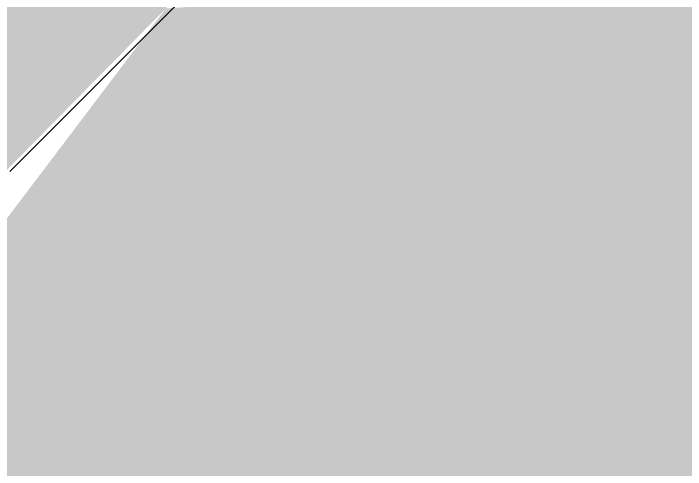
# Model space of a CAD drawing. Header units: inches. Extents: x -26493 to -10162, y -132 to 713.
# Drawn here: x -25663.3384 to -25663.0852, y 284.3239 to 284.4957 of the extents above; entities that cross this region are included whole.
import ezdxf

# ---------------------------------------------------------------- set-up
doc = ezdxf.new("R2010")
doc.units = ezdxf.units.IN
doc.header["$MEASUREMENT"] = 0
doc.layers.add('Q-SPCQ', color=91, linetype='Continuous', lineweight=9)

# ---------------------------------------------------------------- blocks, each defined once
blk = doc.blocks.new('Basketball_Backstop-Performance_Sports_Systems-3103-Ceiling_Hung - 27_-0_ to 27_-11 7_8_-V84-Section 13')
at = {"layer": 'Q-SPCQ'}
h = blk.add_hatch(color=256, dxfattribs=at)
h.paths.add_polyline_path([(-25663.43405, 284.34193), (-25663.38118, 284.60629), (-25663.38118, 284.57154), (-25663.42775, 284.36927)], flags=0)
h.paths.add_polyline_path([(-25663.37078, 284.05163), (-25663.20877, 284.12499), (-25662.9774, 284.05163), (-25662.65967, 284.05163), (-25662.17901, 284.41066), (-25662.12225, 284.48605), (-25662.39589, 284.70518), (-25662.47695, 284.70518), (-25662.52875, 284.70518), (-25662.80672, 284.52957), (-25663.28101, 284.49761), (-25663.50707, 284.19899), (-25663.4844, 284.1811)], flags=0)
h.paths.add_polyline_path([(-25663.62857, 284.21937), (-25663.65948, 284.30983), (-25663.605, 284.29325), (-25663.62179, 284.35975), (-25663.7421, 284.29325), (-25663.65948, 284.23948)], flags=0)
h.paths.add_polyline_path([(-25663.79084, 284.32867), (-25663.45877, 284.67277), (-25663.62179, 284.71549), (-25663.92094, 284.47591), (-25663.80498, 284.34467)], flags=0)
h = blk.add_hatch(color=256, dxfattribs=at)
h.paths.add_polyline_path([(-25663.65948, 284.12249), (-25663.43405, 284.34193), (-25663.38118, 284.57154), (-25663.61804, 284.25238)], flags=0)
h.paths.add_polyline_path([(-25663.27996, 284.49868), (-25663.18153, 284.63081), (-25663.27219, 284.62773)], flags=0)
h.paths.add_polyline_path([(-25663.43405, 284.34193), (-25663.27996, 284.49868), (-25663.34643, 284.57154), (-25663.39447, 284.44566)], flags=0)
at = {"layer": 'Q-SPCQ', "flags": 128}
blk.add_lwpolyline([(-25663.33976, 284.43619), (-25663.323, 284.45295), (-25663.30678, 284.46917), (-25663.29111, 284.48484), (-25663.27603, 284.49992), (-25663.26156, 284.51439), (-25663.24772, 284.52823), (-25663.23454, 284.54141), (-25663.22203, 284.55392), (-25663.21021, 284.56574), (-25663.19911, 284.57684), (-25663.18874, 284.58721), (-25663.17912, 284.59683), (-25663.17026, 284.60569), (-25663.16218, 284.61377), (-25663.15489, 284.62106), (-25663.1484, 284.62755), (-25663.14273, 284.63322), (-25663.13788, 284.63807), (-25663.13385, 284.64209), (-25663.13067, 284.64528), (-25663.12832, 284.64763), (-25663.12682, 284.64913), (-25663.12617, 284.64978)], dxfattribs=at)

msp = doc.modelspace()

# ---------------------------------------------------------------- block references
at = {"layer": 'Q-SPCQ'}
msp.add_blockref('Basketball_Backstop-Performance_Sports_Systems-3103-Ceiling_Hung - 27_-0_ to 27_-11 7_8_-V84-Section 13', (0, 0), dxfattribs=at)

doc.saveas('drawing.dxf')
